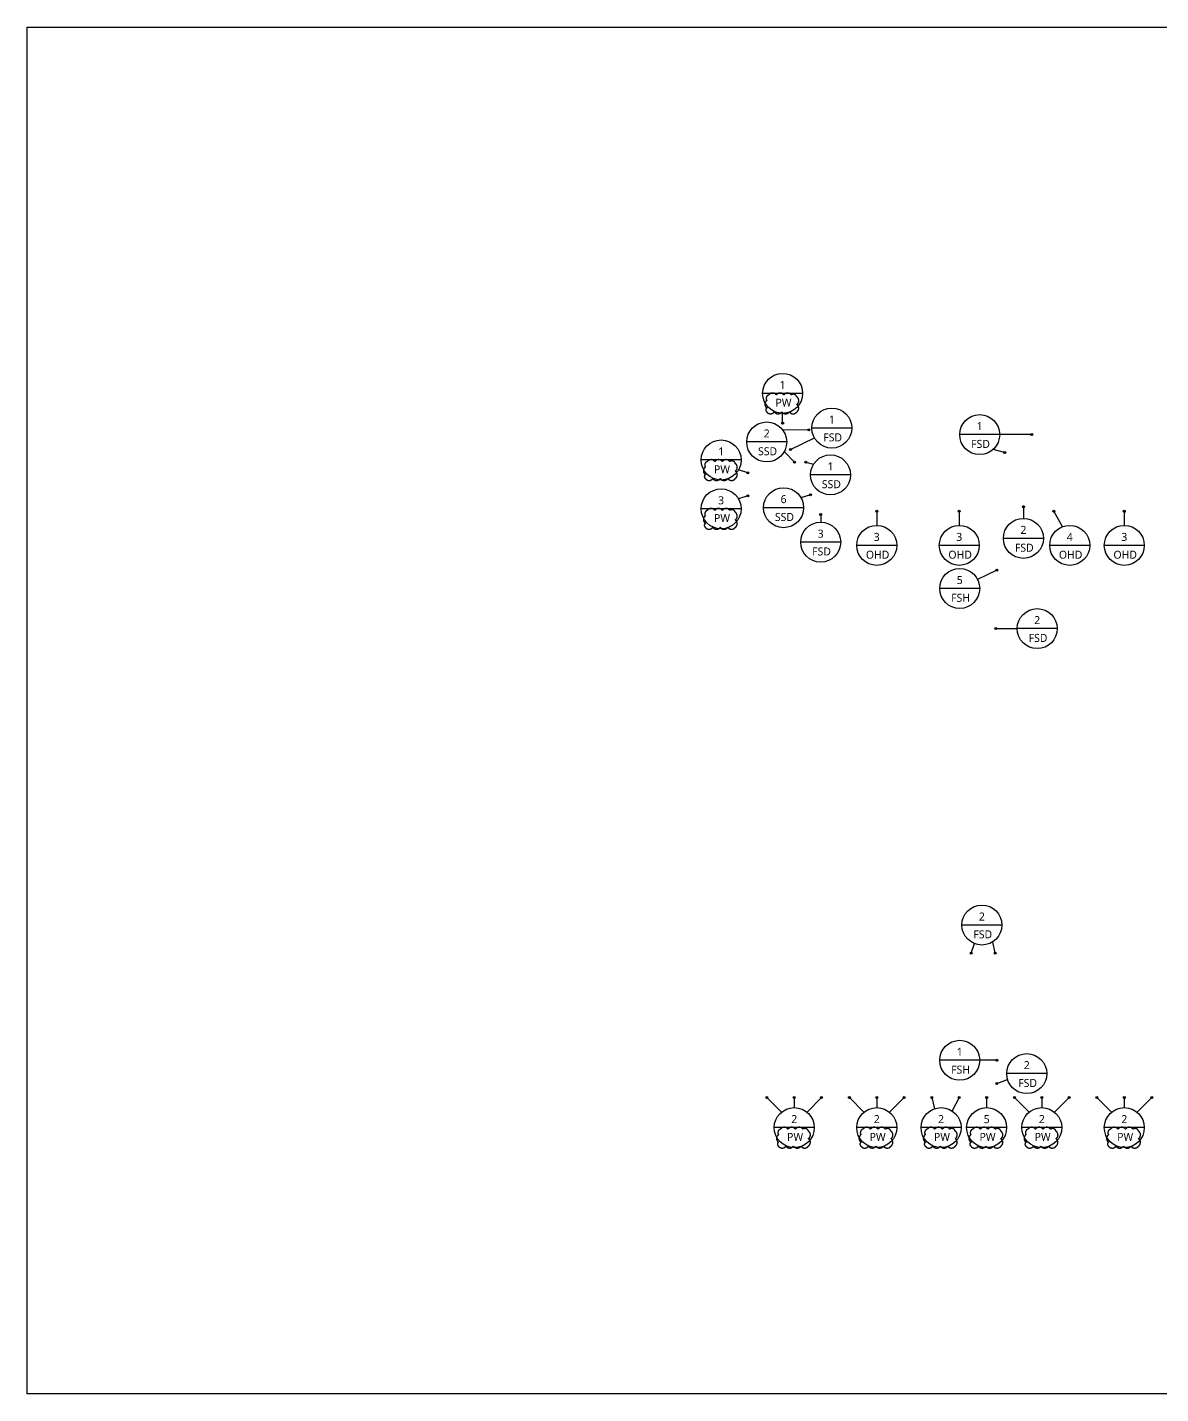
# Model space of a CAD drawing. Header units: millimetres. Extents: x -9539 to 338056, y 7443 to 2082110.
# Drawn here: x 8000 to 159076, y 484929 to 667071 of the extents above; entities that cross this region are included whole.
import ezdxf
from ezdxf.enums import TextEntityAlignment as Align

# ---------------------------------------------------------------- set-up
doc = ezdxf.new("R2010")
doc.units = ezdxf.units.MM
doc.header["$LTSCALE"] = 1000
doc.header["$MEASUREMENT"] = 0
doc.linetypes.add('ACAD_ISO03W100', pattern=[30, 12, -18])
doc.layers.get('Defpoints').update_dxf_attribs({"color": 171, "linetype": 'CONTINUOUS'})
for name, color, linetype in [('BOX', 6, 'CONTINUOUS'), ('LED', 7, 'CONTINUOUS'), ('txt', 3, 'CONTINUOUS')]:
    doc.layers.add(name, color=color, linetype=linetype)
doc.layers.add('VE변경사항적용-20220616', color=10, linetype='CONTINUOUS', plot=False)
doc.styles.add('나눔바른고딕', font='NanumBarunGothic.ttf')

msp = doc.modelspace()

# ---------------------------------------------------------------- hatches: boundary and pattern name
at = {"layer": 'LED'}
h = msp.add_hatch(color=256, dxfattribs=at)
h.dxf.hatch_style = 1
edge = h.paths.add_edge_path()
edge.add_arc((108684, 614288), 133, 0, 360)
h = msp.add_hatch(color=256, dxfattribs=at)
h.dxf.hatch_style = 1
edge = h.paths.add_edge_path()
edge.add_arc((112184, 613414), 133, 0, 360)
h = msp.add_hatch(color=256, dxfattribs=at)
h.dxf.hatch_style = 1
edge = h.paths.add_edge_path()
edge.add_arc((141884, 612781), 133, 0, 360)
h = msp.add_hatch(color=256, dxfattribs=at)
h.dxf.hatch_style = 1
edge = h.paths.add_edge_path()
edge.add_arc((109721, 610789), 133, 0, 360)
h = msp.add_hatch(color=256, dxfattribs=at)
h.dxf.hatch_style = 1
edge = h.paths.add_edge_path()
edge.add_arc((138284, 610381), 133, 0, 360)
h = msp.add_hatch(color=256, dxfattribs=at)
h.dxf.hatch_style = 1
edge = h.paths.add_edge_path()
edge.add_arc((110279, 609089), 133, 0, 360)
h = msp.add_hatch(color=256, dxfattribs=at)
h.dxf.hatch_style = 1
edge = h.paths.add_edge_path()
edge.add_arc((111784, 609089), 133, 0, 360)
h = msp.add_hatch(color=256, dxfattribs=at)
h.dxf.hatch_style = 1
edge = h.paths.add_edge_path()
edge.add_arc((104059, 607668), 133, 0, 360)
h = msp.add_hatch(color=256, dxfattribs=at)
h.dxf.hatch_style = 1
edge = h.paths.add_edge_path()
edge.add_arc((104059, 604614), 133, 0, 360)
h = msp.add_hatch(color=256, dxfattribs=at)
h.dxf.hatch_style = 1
edge = h.paths.add_edge_path()
edge.add_arc((112384, 604764), 133, 0, 360)
h = msp.add_hatch(color=256, dxfattribs=at)
h.dxf.hatch_style = 1
edge = h.paths.add_edge_path()
edge.add_arc((140782, 603170), 133, 0, 360)
h = msp.add_hatch(color=256, dxfattribs=at)
h.dxf.hatch_style = 1
edge = h.paths.add_edge_path()
edge.add_arc((113754, 602136), 133, 0, 360)
h = msp.add_hatch(color=256, dxfattribs=at)
h.dxf.hatch_style = 1
edge = h.paths.add_edge_path()
edge.add_arc((121231, 602554), 133, 0, 360)
h = msp.add_hatch(color=256, dxfattribs=at)
h.dxf.hatch_style = 1
edge = h.paths.add_edge_path()
edge.add_arc((132231, 602554), 133, 0, 360)
h = msp.add_hatch(color=256, dxfattribs=at)
h.dxf.hatch_style = 1
edge = h.paths.add_edge_path()
edge.add_arc((144841, 602554), 133, 0, 360)
h = msp.add_hatch(color=256, dxfattribs=at)
h.dxf.hatch_style = 1
edge = h.paths.add_edge_path()
edge.add_arc((154231, 602554), 133, 0, 360)
h = msp.add_hatch(color=256, dxfattribs=at)
h.dxf.hatch_style = 1
edge = h.paths.add_edge_path()
edge.add_arc((137226, 594718), 133, 0, 360)
h = msp.add_hatch(color=256, dxfattribs=at)
h.dxf.hatch_style = 1
edge = h.paths.add_edge_path()
edge.add_arc((137108, 586920), 133, 0, 360)
h = msp.add_hatch(color=256, dxfattribs=at)
h.dxf.hatch_style = 1
edge = h.paths.add_edge_path()
edge.add_arc((133831, 543661), 133, 0, 360)
h = msp.add_hatch(color=256, dxfattribs=at)
h.dxf.hatch_style = 1
edge = h.paths.add_edge_path()
edge.add_arc((137031, 543661), 133, 0, 360)
h = msp.add_hatch(color=256, dxfattribs=at)
h.dxf.hatch_style = 1
edge = h.paths.add_edge_path()
edge.add_arc((137226, 529368), 133, 0, 360)
h = msp.add_hatch(color=256, dxfattribs=at)
h.dxf.hatch_style = 1
edge = h.paths.add_edge_path()
edge.add_arc((137226, 526268), 133, 0, 360)
h = msp.add_hatch(color=256, dxfattribs=at)
h.dxf.hatch_style = 1
edge = h.paths.add_edge_path()
edge.add_arc((106579, 524396), 133, 0, 360)
h = msp.add_hatch(color=256, dxfattribs=at)
h.dxf.hatch_style = 1
edge = h.paths.add_edge_path()
edge.add_arc((110232, 524395), 133, 0, 360)
h = msp.add_hatch(color=256, dxfattribs=at)
h.dxf.hatch_style = 1
edge = h.paths.add_edge_path()
edge.add_arc((113881, 524396), 133, 0, 360)
h = msp.add_hatch(color=256, dxfattribs=at)
h.dxf.hatch_style = 1
edge = h.paths.add_edge_path()
edge.add_arc((117579, 524396), 133, 0, 360)
h = msp.add_hatch(color=256, dxfattribs=at)
h.dxf.hatch_style = 1
edge = h.paths.add_edge_path()
edge.add_arc((121232, 524395), 133, 0, 360)
h = msp.add_hatch(color=256, dxfattribs=at)
h.dxf.hatch_style = 1
edge = h.paths.add_edge_path()
edge.add_arc((124881, 524396), 133, 0, 360)
h = msp.add_hatch(color=256, dxfattribs=at)
h.dxf.hatch_style = 1
edge = h.paths.add_edge_path()
edge.add_arc((128579, 524396), 133, 0, 360)
h = msp.add_hatch(color=256, dxfattribs=at)
h.dxf.hatch_style = 1
edge = h.paths.add_edge_path()
edge.add_arc((132232, 524395), 133, 0, 360)
h = msp.add_hatch(color=256, dxfattribs=at)
h.dxf.hatch_style = 1
edge = h.paths.add_edge_path()
edge.add_arc((135882, 524395), 133, 0, 360)
h = msp.add_hatch(color=256, dxfattribs=at)
h.dxf.hatch_style = 1
edge = h.paths.add_edge_path()
edge.add_arc((139579, 524396), 133, 0, 360)
h = msp.add_hatch(color=256, dxfattribs=at)
h.dxf.hatch_style = 1
edge = h.paths.add_edge_path()
edge.add_arc((143232, 524395), 133, 0, 360)
h = msp.add_hatch(color=256, dxfattribs=at)
h.dxf.hatch_style = 1
edge = h.paths.add_edge_path()
edge.add_arc((146881, 524396), 133, 0, 360)
h = msp.add_hatch(color=256, dxfattribs=at)
h.dxf.hatch_style = 1
edge = h.paths.add_edge_path()
edge.add_arc((150579, 524396), 133, 0, 360)
h = msp.add_hatch(color=256, dxfattribs=at)
h.dxf.hatch_style = 1
edge = h.paths.add_edge_path()
edge.add_arc((154232, 524395), 133, 0, 360)
h = msp.add_hatch(color=256, dxfattribs=at)
h.dxf.hatch_style = 1
edge = h.paths.add_edge_path()
edge.add_arc((157881, 524396), 133, 0, 360)

# ---------------------------------------------------------------- linework, layer by layer
at = {"layer": 'BOX'}
for p, q in [((111347, 618278), (106013, 618278)), ((117907, 613650), (112573, 613650)), ((137616, 612779), (132282, 612779)), ((109228, 611799), (103895, 611799)), ((103151, 609394), (97818, 609394)), ((117730, 607409), (112397, 607409)), ((111476, 603038), (106143, 603038)), ((103151, 602888), (97818, 602888)), ((116422, 598442), (111088, 598442)), ((123897, 598009), (118563, 598009)), ((134897, 598009), (129563, 598009)), ((143447, 598943), (138113, 598943)), ((149623, 598009), (144289, 598009)), ((156897, 598009), (151563, 598009)), ((134955, 592267), (129622, 592267)), ((145287, 586916), (139954, 586916)), ((137910, 547403), (132576, 547403)), ((134955, 529366), (129622, 529366)), ((143892, 527589), (138559, 527589)), ((112897, 520395), (107563, 520395)), ((123897, 520395), (118563, 520395)), ((132471, 520395), (127138, 520395)), ((138547, 520395), (133213, 520395)), ((145897, 520395), (140563, 520395)), ((156897, 520395), (151563, 520395))]:
    msp.add_line(p, q, dxfattribs=at)
for centre in [(108680, 618278), (115240, 613650), (106561, 611799), (134949, 612779), (100484, 609394), (115063, 607409), (100484, 602888), (108809, 603038), (113755, 598442), (140780, 598943), (121230, 598009), (132230, 598009), (146956, 598009), (154230, 598009), (132289, 592267), (142621, 586916), (135243, 547403), (132289, 529366), (141226, 527589), (110230, 520395), (121230, 520395), (129804, 520395), (135880, 520395), (143230, 520395), (154230, 520395)]:
    msp.add_circle(centre, 2667, dxfattribs=at)
at = {"layer": 'Defpoints', "ltscale": 10000}
msp.add_lwpolyline([(8000, 667071), (292000, 667071), (292000, 484929), (8000, 484929)], close=True, dxfattribs=at)
at = {"layer": 'LED'}
for points in [[(108680, 614291), (108680, 615611)], [(112180, 613416), (108729, 613352)], [(109725, 610791), (112922, 612332)], [(141880, 612779), (137616, 612779)], [(110275, 609091), (108901, 610519)], [(138280, 610379), (136751, 610813)], [(111780, 609091), (112812, 608838)], [(104055, 607666), (102797, 608066)], [(112380, 604766), (111122, 604366)], [(104055, 604616), (102797, 604216)], [(140780, 603166), (140780, 601610)], [(113755, 602141), (113755, 601109)], [(121230, 602549), (121230, 600675)], [(132230, 602549), (132230, 600675)], [(144840, 602549), (145994, 600496)], [(154230, 602549), (154230, 600675)], [(137230, 594716), (134662, 593484)], [(137105, 586916), (139954, 586916)], [(133830, 543666), (134265, 544922)], [(137030, 543666), (136682, 545157)], [(137230, 529366), (134955, 529366)], [(137230, 526266), (138673, 526817)], [(106580, 524391), (108525, 522446)], [(110230, 524391), (110230, 523062)], [(113880, 524391), (111935, 522446)], [(117580, 524391), (119525, 522446)], [(121230, 524391), (121230, 523062)], [(124880, 524391), (122935, 522446)], [(128580, 524391), (128914, 522909)], [(132230, 524391), (131266, 522626)], [(135880, 524391), (135880, 523062)], [(139580, 524391), (141525, 522446)], [(143230, 524391), (143230, 523062)], [(146880, 524391), (144935, 522446)], [(150580, 524391), (152525, 522446)], [(154230, 524391), (154230, 523062)], [(157880, 524391), (155935, 522446)]]:
    msp.add_lwpolyline(points, dxfattribs=at)
for centre in [(108684, 614288), (112184, 613414), (141884, 612781), (109721, 610789), (138284, 610381), (110279, 609089), (111784, 609089), (104059, 607668), (104059, 604614), (112384, 604764), (140782, 603170), (113754, 602136), (121231, 602554), (132231, 602554), (144841, 602554), (154231, 602554), (137226, 594718), (137108, 586920), (133831, 543661), (137031, 543661), (137226, 529368), (137226, 526268), (106579, 524396), (110232, 524395), (113881, 524396), (117579, 524396), (121232, 524395), (124881, 524396), (128579, 524396), (132232, 524395), (135882, 524395), (139579, 524396), (143232, 524395), (146881, 524396), (150579, 524396), (154232, 524395), (157881, 524396)]:
    msp.add_circle(centre, 133, dxfattribs=at)
at = {"layer": 'VE변경사항적용-20220616', "linetype": 'ACAD_ISO03W100'}
for points in [[(106572, 615812, 0.5205671), (107572, 615812, 0.5205671), (108572, 615812, 0.5205671), (109572, 615812, 0.5205671), (110572, 615812, 0.5205671), (110580, 616804, 0.5205671), (110580, 617804, 0.5205671), (109840, 618064, 0.5205671), (108840, 618064, 0.5205671), (107840, 618064, 0.5205671), (106840, 618064, 0.5205671), (106572, 617331, 0.5205671), (106572, 616331, 0.5205671)], [(98376, 606928, 0.5205671), (99376, 606928, 0.5205671), (100376, 606928, 0.5205671), (101376, 606928, 0.5205671), (102376, 606928, 0.5205671), (102384, 607920, 0.5205671), (102384, 608920, 0.5205671), (101644, 609179, 0.5205671), (100644, 609179, 0.5205671), (99644, 609179, 0.5205671), (98644, 609179, 0.5205671), (98376, 608447, 0.5205671), (98376, 607447, 0.5205671)], [(98376, 600422, 0.5205671), (99376, 600422, 0.5205671), (100376, 600422, 0.5205671), (101376, 600422, 0.5205671), (102376, 600422, 0.5205671), (102384, 601414, 0.5205671), (102384, 602414, 0.5205671), (101644, 602674, 0.5205671), (100644, 602674, 0.5205671), (99644, 602674, 0.5205671), (98644, 602674, 0.5205671), (98376, 601942, 0.5205671), (98376, 600942, 0.5205671)], [(108122, 517930, 0.5205671), (109122, 517930, 0.5205671), (110122, 517930, 0.5205671), (111122, 517930, 0.5205671), (112122, 517930, 0.5205671), (112130, 518921, 0.5205671), (112130, 519921, 0.5205671), (111390, 520181, 0.5205671), (110390, 520181, 0.5205671), (109390, 520181, 0.5205671), (108390, 520181, 0.5205671), (108122, 519449, 0.5205671), (108122, 518449, 0.5205671)], [(119122, 517930, 0.5205671), (120122, 517930, 0.5205671), (121122, 517930, 0.5205671), (122122, 517930, 0.5205671), (123122, 517930, 0.5205671), (123130, 518921, 0.5205671), (123130, 519921, 0.5205671), (122390, 520181, 0.5205671), (121390, 520181, 0.5205671), (120390, 520181, 0.5205671), (119390, 520181, 0.5205671), (119122, 519449, 0.5205671), (119122, 518449, 0.5205671)], [(127696, 517930, 0.5205671), (128696, 517930, 0.5205671), (129696, 517930, 0.5205671), (130696, 517930, 0.5205671), (131696, 517930, 0.5205671), (131704, 518921, 0.5205671), (131704, 519921, 0.5205671), (130964, 520181, 0.5205671), (129964, 520181, 0.5205671), (128964, 520181, 0.5205671), (127964, 520181, 0.5205671), (127696, 519449, 0.5205671), (127696, 518449, 0.5205671)], [(133772, 517930, 0.5205671), (134772, 517930, 0.5205671), (135772, 517930, 0.5205671), (136772, 517930, 0.5205671), (137772, 517930, 0.5205671), (137780, 518921, 0.5205671), (137780, 519921, 0.5205671), (137040, 520181, 0.5205671), (136040, 520181, 0.5205671), (135040, 520181, 0.5205671), (134040, 520181, 0.5205671), (133772, 519449, 0.5205671), (133772, 518449, 0.5205671)], [(141122, 517930, 0.5205671), (142122, 517930, 0.5205671), (143122, 517930, 0.5205671), (144122, 517930, 0.5205671), (145122, 517930, 0.5205671), (145130, 518921, 0.5205671), (145130, 519921, 0.5205671), (144390, 520181, 0.5205671), (143390, 520181, 0.5205671), (142390, 520181, 0.5205671), (141390, 520181, 0.5205671), (141122, 519449, 0.5205671), (141122, 518449, 0.5205671)], [(152122, 517930, 0.5205671), (153122, 517930, 0.5205671), (154122, 517930, 0.5205671), (155122, 517930, 0.5205671), (156122, 517930, 0.5205671), (156130, 518921, 0.5205671), (156130, 519921, 0.5205671), (155390, 520181, 0.5205671), (154390, 520181, 0.5205671), (153390, 520181, 0.5205671), (152390, 520181, 0.5205671), (152122, 519449, 0.5205671), (152122, 518449, 0.5205671)]]:
    msp.add_lwpolyline(points, format="xyb", close=True, dxfattribs=at)

# ---------------------------------------------------------------- texts
at = {"layer": 'txt', "style": '나눔바른고딕'}
for s, height, p in [('1', 1067, (108680, 619411)), ('PW', 1066.7, (108796, 617037)), ('1', 1067, (115240, 614784)), ('1', 1067, (134949, 613912)), ('2', 1067, (106561, 612932)), ('FSD', 1066.7, (115356, 612409)), ('FSD', 1066.7, (135065, 611538)), ('1', 1067, (100484, 610527)), ('SSD', 1066.7, (106678, 610558)), ('PW', 1066.7, (100601, 608153)), ('1', 1067, (115063, 608543)), ('SSD', 1066.7, (115180, 606168)), ('6', 1067, (108809, 604172)), ('3', 1067, (100484, 604022)), ('PW', 1066.7, (100601, 601647)), ('SSD', 1066.7, (108926, 601797)), ('3', 1067, (113755, 599576)), ('3', 1067, (121230, 599142)), ('3', 1067, (132230, 599142)), ('2', 1067, (140780, 600076)), ('4', 1067, (146956, 599142)), ('3', 1067, (154230, 599142)), ('FSD', 1066.7, (113871, 597201)), ('FSD', 1066.7, (140896, 597702)), ('OHD', 1066.7, (121346, 596768)), ('OHD', 1066.7, (132346, 596768)), ('OHD', 1066.7, (147072, 596768)), ('OHD', 1066.7, (154346, 596768)), ('5', 1067, (132289, 593400)), ('FSH', 1066.7, (132405, 591026)), ('2', 1067, (142621, 588049)), ('FSD', 1066.7, (142737, 585675)), ('2', 1067, (135243, 548536)), ('FSD', 1066.7, (135360, 546162)), ('1', 1067, (132289, 530499)), ('FSH', 1066.7, (132405, 528125)), ('2', 1067, (141226, 528723)), ('FSD', 1066.7, (141342, 526348)), ('2', 1067, (110230, 521529)), ('2', 1067, (121230, 521529)), ('2', 1067, (129804, 521529)), ('5', 1067, (135880, 521529)), ('2', 1067, (143230, 521529)), ('2', 1067, (154230, 521529)), ('PW', 1066.7, (110346, 519155)), ('PW', 1066.7, (121346, 519155)), ('PW', 1066.7, (129921, 519155)), ('PW', 1066.7, (135996, 519155)), ('PW', 1066.7, (143346, 519155)), ('PW', 1066.7, (154346, 519155))]:
    msp.add_text(s, height=height, dxfattribs=at).set_placement(p, align=Align.MIDDLE_CENTER)

doc.saveas('drawing.dxf')
